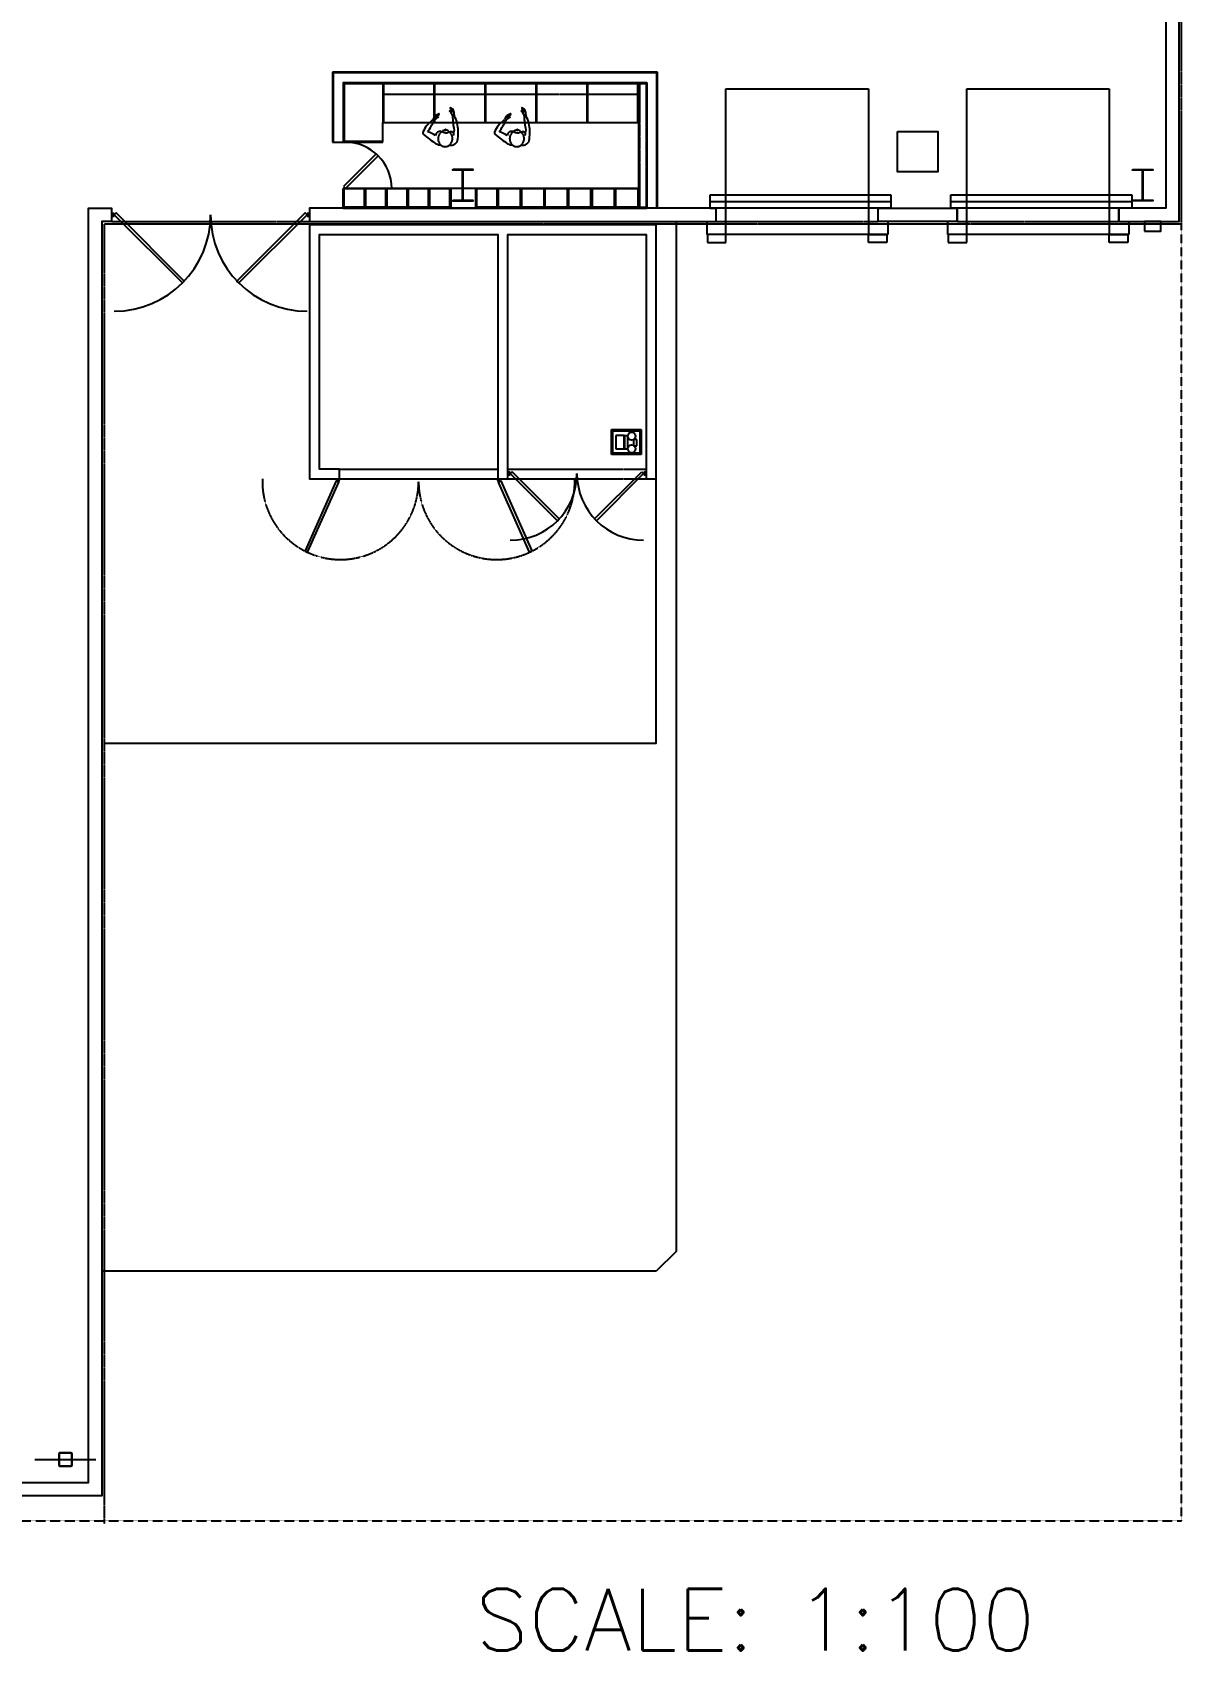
# Model space of a CAD drawing. Header units: millimetres. Extents: x -155 to 94595, y -3153 to 63413.
# Drawn here: x 77174 to 94585, y -1847 to 22660 of the extents above; entities that cross this region are included whole.
import ezdxf

# ---------------------------------------------------------------- set-up
doc = ezdxf.new("R2010")
doc.units = ezdxf.units.MM
for name, pattern in [('REFERENCIA CAMPECHE$0$63-BASE1-6$0$HIDDEN', [0.375, 0.25, -0.125]), ('REFERENCIA CAMPECHE$0$63-BASE1-6$0$HIDDEN2', [0.1875, 0.125, -0.0625]), ('REFERENCIA CAMPECHE$0$SO-BASE1$0$HIDDEN2', [0.1875, 0.125, -0.0625]), ('REFERENCIA CAMPECHE$0$TE-BASE1$0$HIDDEN', [0.375, 0.25, -0.125]), ('TRATTEGGIATA2', [0.375, 0.25, -0.125])]:
    doc.linetypes.add(name, pattern=pattern)
for name, color, linetype in [('4', 251, 'Continuous'), ('5', 1, 'TRATTEGGIATA2'), ('7', 252, 'Continuous'), ('door', 252, 'Continuous'), ('int', 185, 'Continuous'), ('section', 2, 'Continuous'), ('wall', 5, 'Continuous')]:
    doc.layers.add(name, color=color, linetype=linetype)
doc.styles.add('175', font='ROMANS.SHX', dxfattribs={"height": 0.12})

msp = doc.modelspace()

# ---------------------------------------------------------------- hatches: boundary and pattern name
at = {"layer": 'door'}
for points in [[(81824.86, 15876.989, 1), (81784.86, 15876.989, 1)], [(84264.86, 15876.989, 1), (84224.86, 15876.989, 1)]]:
    msp.add_hatch(color=256, dxfattribs=at).paths.add_polyline_path(points)

# ---------------------------------------------------------------- linework, layer by layer
at = {"layer": '4'}
msp.add_line((86624.86, 3896.989), (78224.86, 3896.989), dxfattribs=at)
at = {"layer": '4', "linetype": 'ByBlock'}
msp.add_line((77213.201, 1046.989), (78136.518, 1046.989), dxfattribs=at)
at = {"layer": '4'}
for points in [[(90279.86, 21156.989), (90889.86, 21156.989), (90889.86, 20546.989), (90279.86, 20546.989)], [(94019.86, 19646.989), (94269.86, 19646.989), (94269.86, 19796.989), (94019.86, 19796.989)]]:
    msp.add_lwpolyline(points, close=True, dxfattribs=at)
for points in [[(86924.86, 19796.989), (86924.86, 4196.989), (86624.86, 3896.989)], [(78274.86, 11896.989), (86624.86, 11896.989), (86624.86, 15896.989)]]:
    msp.add_lwpolyline(points, dxfattribs=at)
at = {"layer": '5', "linetype": 'REFERENCIA CAMPECHE$0$SO-BASE1$0$HIDDEN2'}
for p, q in [((94584.86, 19756.989), (94584.86, 62877.489)), ((94584.86, 19756.989), (78264.86, 19756.989)), ((78264.86, 72.964), (78264.86, 19756.989))]:
    msp.add_line(p, q, dxfattribs=at)
at = {"layer": '5', "linetype": 'REFERENCIA CAMPECHE$0$63-BASE1-6$0$HIDDEN2'}
msp.add_line((86347.67, 21716.989), (82499.67, 21716.989), dxfattribs=at)
at = {"layer": '5', "linetype": 'REFERENCIA CAMPECHE$0$63-BASE1-6$0$HIDDEN'}
for points in [[(86347.67, 21296.989), (86347.67, 21880.989), (81899.67, 21880.989), (81899.67, 21012.989), (82483.67, 21012.989)], [(83495.336, 20296.989), (83495.336, 20012.989), (81899.67, 20012.989), (81899.67, 20296.989)], [(86347.67, 20296.989), (86347.67, 20012.989), (83907.336, 20012.989), (83907.336, 20296.989)]]:
    msp.add_lwpolyline(points, dxfattribs=at)
at = {"layer": '5', "linetype": 'REFERENCIA CAMPECHE$0$63-BASE1-6$0$HIDDEN2'}
for points in [[(82483.67, 21880.989), (82483.67, 21296.989), (82499.67, 21296.989), (82499.67, 21880.989)], [(83272.47, 21296.989), (83272.47, 21880.989), (83256.47, 21880.989), (83256.47, 21296.989)], [(84045.27, 21296.989), (84045.27, 21880.989), (84029.27, 21880.989), (84029.27, 21296.989)], [(84818.07, 21296.989), (84818.07, 21880.989), (84802.07, 21880.989), (84802.07, 21296.989)], [(85590.87, 21296.989), (85590.87, 21880.989), (85574.87, 21880.989), (85574.87, 21296.989)], [(86376.67, 21883.989), (86470.67, 21883.989), (86470.67, 20009.989), (86376.67, 20009.989), (86376.67, 21883.989)]]:
    msp.add_lwpolyline(points, close=True, dxfattribs=at)
at = {"layer": '5', "linetype": 'REFERENCIA CAMPECHE$0$63-BASE1-6$0$HIDDEN'}
for points in [[(82222.003, 20296.989), (82222.003, 20012.989), (82206.003, 20012.989), (82206.003, 20296.989)], [(82544.336, 20296.989), (82544.336, 20012.989), (82528.336, 20012.989), (82528.336, 20296.989)], [(82866.67, 20296.989), (82866.67, 20012.989), (82850.67, 20012.989), (82850.67, 20296.989)], [(83189.003, 20296.989), (83189.003, 20012.989), (83173.003, 20012.989), (83173.003, 20296.989)], [(84229.67, 20296.989), (84229.67, 20012.989), (84213.67, 20012.989), (84213.67, 20296.989)], [(84585.336, 20296.989), (84585.336, 20012.989), (84569.336, 20012.989), (84569.336, 20296.989)], [(84941.003, 20296.989), (84925.003, 20296.989), (84925.003, 20012.989), (84941.003, 20012.989)], [(85296.67, 20296.989), (85296.67, 20012.989), (85280.67, 20012.989), (85280.67, 20296.989)], [(85652.336, 20296.989), (85652.336, 20012.989), (85636.336, 20012.989), (85636.336, 20296.989)], [(86008.003, 20296.989), (86008.003, 20012.989), (85992.003, 20012.989), (85992.003, 20296.989)]]:
    msp.add_lwpolyline(points, close=True, dxfattribs=at)
at = {"layer": '5', "linetype": 'REFERENCIA CAMPECHE$0$SO-BASE1$0$HIDDEN2', "ltscale": 3}
msp.add_lwpolyline([(37244.86, 116.489), (94584.86, 116.489), (94584.86, 19756.989)], dxfattribs=at)
at = {"layer": '5', "linetype": 'REFERENCIA CAMPECHE$0$63-BASE1-6$0$HIDDEN2'}
for points in [[(78374.86, 19796.989), (81374.86, 19796.989)], [(81824.86, 16046.989), (84224.86, 16046.989)], [(84374.86, 16046.989), (86474.86, 16046.989)], [(81824.86, 15896.989), (84224.86, 15896.989)], [(84374.86, 15896.989), (86474.86, 15896.989)]]:
    msp.add_lwpolyline(points, dxfattribs=at)
at = {"layer": 'door'}
for points in [[(78414.86, 19896.989), (79447.236, 18864.613), (79475.52, 18892.898), (78443.144, 19925.274)], [(81334.86, 19896.989), (80302.484, 18864.613), (80274.199, 18892.898), (81306.575, 19925.274)], [(81778.469, 15866.814), (81308.227, 14806.402), (81344.793, 14790.187), (81815.035, 15850.599)], [(84271.25, 15866.814), (84741.492, 14806.402), (84704.926, 14790.187), (84234.684, 15850.599)]]:
    msp.add_lwpolyline(points, close=True, dxfattribs=at)
for centre in [(81804.86, 15876.989), (84244.86, 15876.989)]:
    msp.add_circle(centre, 20, dxfattribs=at)
for centre, start, end in [((78414.86, 19896.989), 270, 0), ((81334.86, 19896.989), 180, 270)]:
    msp.add_arc(centre, 1460, start, end, dxfattribs=at)
at = {"layer": 'door', "linetype": 'REFERENCIA CAMPECHE$0$TE-BASE1$0$HIDDEN'}
for centre, start, end in [((81841.544, 15859.489), 178.147443, 0), ((84208.176, 15859.489), 180, 1.852553)]:
    msp.add_arc(centre, 1183.316, start, end, dxfattribs=at)
at = {"layer": 'door'}
for points in [[(78374.86, 19859.489), (78414.86, 19859.489), (78374.86, 19934.489), (78414.86, 19934.489)], [(81374.86, 19859.489), (81334.86, 19859.489), (81374.86, 19934.489), (81334.86, 19934.489)]]:
    msp.add_solid(points, dxfattribs=at)
at = {"layer": 'int'}
for p, q in [((86646.37, 22059.689), (81720.97, 22059.689)), ((81720.97, 22059.689), (81720.97, 20996.989)), ((86646.37, 19996.989), (86646.37, 22059.689)), ((86633.67, 22046.989), (81733.67, 22046.989)), ((81733.67, 22046.989), (81733.67, 20996.989)), ((86483.67, 21896.989), (81883.67, 21896.989)), ((81883.67, 21896.989), (81883.67, 20996.989)), ((86363.67, 21896.989), (81883.67, 21896.989)), ((81883.67, 21896.989), (81883.67, 20996.989)), ((86363.67, 21896.989), (86483.67, 21896.989)), ((86483.67, 19996.989), (86483.67, 21896.989)), ((86483.67, 21896.989), (86483.67, 19996.989)), ((86633.67, 19996.989), (86633.67, 22046.989)), ((87680.752, 19597.281), (87680.752, 21807.081)), ((87680.752, 21807.081), (89839.752, 21807.081)), ((89839.752, 21807.081), (89839.752, 19597.281)), ((91329.152, 19597.281), (91329.152, 21807.081)), ((91329.152, 21807.081), (93488.152, 21807.081)), ((93488.152, 21807.081), (93488.152, 19597.281)), ((83304.278, 21374.606), (83303.764, 21374.283)), ((83304.936, 21374.998), (83304.278, 21374.606)), ((83305.546, 21375.345), (83304.936, 21374.998)), ((83306.116, 21375.657), (83305.546, 21375.345)), ((83306.652, 21375.938), (83306.116, 21375.657)), ((83307.159, 21376.195), (83306.652, 21375.938)), ((83307.643, 21376.432), (83307.159, 21376.195)), ((83308.107, 21376.652), (83307.643, 21376.432)), ((83308.556, 21376.858), (83308.107, 21376.652)), ((83308.994, 21377.053), (83308.556, 21376.858)), ((83309.424, 21377.239), (83308.994, 21377.053)), ((83309.849, 21377.418), (83309.424, 21377.239)), ((83310.273, 21377.59), (83309.849, 21377.418)), ((83310.699, 21377.758), (83310.273, 21377.59)), ((83311.13, 21377.923), (83310.699, 21377.758)), ((83311.569, 21378.085), (83311.13, 21377.923)), ((83312.021, 21378.247), (83311.569, 21378.085)), ((83312.488, 21378.408), (83312.021, 21378.247)), ((83312.976, 21378.569), (83312.488, 21378.408)), ((83313.489, 21378.732), (83312.976, 21378.569)), ((83314.033, 21378.897), (83313.489, 21378.732)), ((83314.615, 21379.063), (83314.033, 21378.897)), ((83315.242, 21379.232), (83314.615, 21379.063)), ((83315.923, 21379.402), (83315.242, 21379.232)), ((83316.669, 21379.573), (83315.923, 21379.402)), ((83317.492, 21379.741), (83316.669, 21379.573)), ((83318.403, 21379.901), (83317.492, 21379.741)), ((83319.416, 21380.046), (83318.403, 21379.901)), ((83320.542, 21380.161), (83319.416, 21380.046)), ((83321.783, 21380.225), (83320.542, 21380.161)), ((83323.127, 21380.204), (83321.783, 21380.225)), ((83324.532, 21380.051), (83323.127, 21380.204)), ((83325.912, 21379.71), (83324.532, 21380.051)), ((83327.129, 21379.127), (83325.912, 21379.71)), ((83328.021, 21378.278), (83327.129, 21379.127)), ((83327.881, 21374.47), (83327.92, 21374.7)), ((83327.92, 21374.7), (83328.397, 21375.963)), ((83328.456, 21377.193), (83328.021, 21378.278)), ((83328.397, 21375.963), (83328.456, 21377.193)), ((84389.452, 21374.606), (84388.938, 21374.283)), ((84390.11, 21374.998), (84389.452, 21374.606)), ((84390.72, 21375.345), (84390.11, 21374.998)), ((84391.29, 21375.657), (84390.72, 21375.345)), ((84391.826, 21375.938), (84391.29, 21375.657)), ((84392.333, 21376.195), (84391.826, 21375.938)), ((84392.817, 21376.432), (84392.333, 21376.195)), ((84393.281, 21376.652), (84392.817, 21376.432)), ((84393.73, 21376.858), (84393.281, 21376.652)), ((84394.168, 21377.053), (84393.73, 21376.858)), ((84394.598, 21377.239), (84394.168, 21377.053)), ((84395.023, 21377.418), (84394.598, 21377.239)), ((84395.447, 21377.59), (84395.023, 21377.418)), ((84395.873, 21377.758), (84395.447, 21377.59)), ((84396.304, 21377.923), (84395.873, 21377.758)), ((84396.743, 21378.085), (84396.304, 21377.923)), ((84397.195, 21378.247), (84396.743, 21378.085)), ((84397.662, 21378.408), (84397.195, 21378.247)), ((84398.15, 21378.569), (84397.662, 21378.408)), ((84398.663, 21378.732), (84398.15, 21378.569)), ((84399.207, 21378.897), (84398.663, 21378.732)), ((84399.789, 21379.063), (84399.207, 21378.897)), ((84400.416, 21379.232), (84399.789, 21379.063)), ((84401.097, 21379.402), (84400.416, 21379.232)), ((84401.843, 21379.573), (84401.097, 21379.402)), ((84402.666, 21379.741), (84401.843, 21379.573)), ((84403.577, 21379.901), (84402.666, 21379.741)), ((84404.59, 21380.046), (84403.577, 21379.901)), ((84405.716, 21380.161), (84404.59, 21380.046)), ((84406.957, 21380.225), (84405.716, 21380.161)), ((84408.301, 21380.204), (84406.957, 21380.225)), ((84409.706, 21380.051), (84408.301, 21380.204)), ((84411.086, 21379.71), (84409.706, 21380.051)), ((84412.303, 21379.127), (84411.086, 21379.71)), ((84413.195, 21378.278), (84412.303, 21379.127)), ((84413.055, 21374.47), (84413.094, 21374.7)), ((84413.094, 21374.7), (84413.572, 21375.963)), ((84413.63, 21377.193), (84413.195, 21378.278)), ((84413.572, 21375.963), (84413.63, 21377.193)), ((82483.67, 20996.989), (82483.67, 21296.989)), ((82483.67, 21296.989), (86363.67, 21296.989)), ((82483.67, 20996.989), (82483.67, 21296.989)), ((82483.67, 21296.989), (86363.67, 21296.989)), ((83322.613, 21078.045), (83321.218, 21070.494)), ((83324.444, 21085.528), (83322.613, 21078.045)), ((83326.716, 21092.922), (83324.444, 21085.528)), ((83329.434, 21100.206), (83326.716, 21092.922)), ((83332.602, 21107.355), (83329.434, 21100.206)), ((83336.224, 21114.342), (83332.602, 21107.355)), ((83340.304, 21121.136), (83336.224, 21114.342)), ((83344.844, 21127.702), (83340.304, 21121.136)), ((83349.845, 21134.001), (83344.844, 21127.702)), ((83355.301, 21139.991), (83349.845, 21134.001)), ((83361.206, 21145.627), (83355.301, 21139.991)), ((83367.544, 21150.862), (83361.206, 21145.627)), ((83368.637, 21151.689), (83367.544, 21150.862)), ((83427.909, 21177.069), (83427.878, 21176.884)), ((83428.044, 21177.835), (83427.909, 21177.069)), ((83428.208, 21178.673), (83428.044, 21177.835)), ((83428.411, 21179.595), (83428.208, 21178.673)), ((83428.665, 21180.612), (83428.411, 21179.595)), ((83428.984, 21181.736), (83428.665, 21180.612)), ((83429.392, 21182.97), (83428.984, 21181.736)), ((83429.913, 21184.304), (83429.392, 21182.97)), ((83430.58, 21185.698), (83429.913, 21184.304)), ((83431.42, 21187.066), (83430.58, 21185.698)), ((83432.447, 21188.26), (83431.42, 21187.066)), ((83433.637, 21189.081), (83432.447, 21188.26)), ((83434.913, 21189.345), (83433.637, 21189.081)), ((83433.879, 21163.961), (83434.568, 21180.884)), ((83436.164, 21188.978), (83434.913, 21189.345)), ((83437.283, 21188.063), (83436.164, 21188.978)), ((83438.209, 21186.789), (83437.283, 21188.063)), ((83438.935, 21185.358), (83438.209, 21186.789)), ((83439.486, 21183.914), (83438.935, 21185.358)), ((83439.897, 21182.542), (83439.486, 21183.914)), ((83440.203, 21181.279), (83439.897, 21182.542)), ((83440.43, 21180.133), (83440.203, 21181.279)), ((83440.6, 21179.098), (83440.43, 21180.133)), ((83440.727, 21178.163), (83440.6, 21179.098)), ((83440.823, 21177.314), (83440.727, 21178.163)), ((83440.895, 21176.54), (83440.823, 21177.314)), ((83440.91, 21176.353), (83440.895, 21176.54)), ((83498.931, 21145.506), (83497.905, 21146.422)), ((83504.822, 21139.774), (83498.931, 21145.506)), ((83510.248, 21133.675), (83504.822, 21139.774)), ((83515.199, 21127.261), (83510.248, 21133.675)), ((83519.67, 21120.576), (83515.199, 21127.261)), ((83523.662, 21113.663), (83519.67, 21120.576)), ((83527.176, 21106.56), (83523.662, 21113.663)), ((83530.217, 21099.301), (83527.176, 21106.56)), ((83532.792, 21091.917), (83530.217, 21099.301)), ((83534.908, 21084.436), (83532.792, 21091.917)), ((83536.571, 21076.881), (83534.908, 21084.436)), ((83537.787, 21069.275), (83536.571, 21076.881)), ((84407.787, 21078.045), (84406.392, 21070.494)), ((84409.619, 21085.528), (84407.787, 21078.045)), ((84411.891, 21092.922), (84409.619, 21085.528)), ((84414.608, 21100.206), (84411.891, 21092.922)), ((84417.776, 21107.355), (84414.608, 21100.206)), ((84421.398, 21114.342), (84417.776, 21107.355)), ((84425.478, 21121.136), (84421.398, 21114.342)), ((84430.018, 21127.702), (84425.478, 21121.136)), ((84435.019, 21134.001), (84430.018, 21127.702)), ((84440.476, 21139.991), (84435.019, 21134.001)), ((84446.38, 21145.627), (84440.476, 21139.991)), ((84452.718, 21150.862), (84446.38, 21145.627)), ((84453.811, 21151.689), (84452.718, 21150.862)), ((84513.083, 21177.069), (84513.052, 21176.884)), ((84513.218, 21177.835), (84513.083, 21177.069)), ((84513.382, 21178.673), (84513.218, 21177.835)), ((84513.585, 21179.595), (84513.382, 21178.673)), ((84513.839, 21180.612), (84513.585, 21179.595)), ((84514.159, 21181.736), (84513.839, 21180.612)), ((84514.566, 21182.97), (84514.159, 21181.736)), ((84515.087, 21184.304), (84514.566, 21182.97)), ((84515.754, 21185.698), (84515.087, 21184.304)), ((84516.594, 21187.066), (84515.754, 21185.698)), ((84517.621, 21188.26), (84516.594, 21187.066)), ((84518.811, 21189.081), (84517.621, 21188.26)), ((84520.087, 21189.345), (84518.811, 21189.081)), ((84519.053, 21163.961), (84519.742, 21180.884)), ((84521.338, 21188.978), (84520.087, 21189.345)), ((84522.457, 21188.063), (84521.338, 21188.978)), ((84523.383, 21186.789), (84522.457, 21188.063)), ((84524.11, 21185.358), (84523.383, 21186.789)), ((84524.66, 21183.914), (84524.11, 21185.358)), ((84525.071, 21182.542), (84524.66, 21183.914)), ((84525.377, 21181.279), (84525.071, 21182.542)), ((84525.604, 21180.133), (84525.377, 21181.279)), ((84525.774, 21179.098), (84525.604, 21180.133)), ((84525.901, 21178.163), (84525.774, 21179.098)), ((84525.997, 21177.314), (84525.901, 21178.163)), ((84526.069, 21176.54), (84525.997, 21177.314)), ((84526.084, 21176.353), (84526.069, 21176.54)), ((84584.105, 21145.506), (84583.079, 21146.422)), ((84589.996, 21139.774), (84584.105, 21145.506)), ((84595.422, 21133.675), (84589.996, 21139.774)), ((84600.373, 21127.261), (84595.422, 21133.675)), ((84604.844, 21120.576), (84600.373, 21127.261)), ((84608.836, 21113.663), (84604.844, 21120.576)), ((84612.35, 21106.56), (84608.836, 21113.663)), ((84615.391, 21099.301), (84612.35, 21106.56)), ((84617.966, 21091.917), (84615.391, 21099.301)), ((84620.082, 21084.436), (84617.966, 21091.917)), ((84621.745, 21076.881), (84620.082, 21084.436)), ((84622.961, 21069.275), (84621.745, 21076.881)), ((86363.67, 21296.989), (86363.67, 20296.989)), ((86363.67, 19996.989), (86363.67, 21296.989)), ((81720.97, 20996.989), (81883.67, 20996.989)), ((81883.67, 20996.989), (82483.67, 20996.989)), ((81883.67, 20996.989), (82483.67, 20996.989)), ((83319.73, 21055.256), (83319.635, 21047.603)), ((83319.635, 21047.603), (83319.973, 21039.948)), ((83320.258, 21062.892), (83319.73, 21055.256)), ((83319.973, 21039.948), (83320.749, 21032.309)), ((83321.218, 21070.494), (83320.258, 21062.892)), ((83320.749, 21032.309), (83321.966, 21024.702)), ((83321.966, 21024.702), (83323.629, 21017.147)), ((83323.629, 21017.147), (83325.744, 21009.666)), ((83325.744, 21009.666), (83328.32, 21002.283)), ((83328.32, 21002.283), (83331.361, 20995.024)), ((83331.361, 20995.024), (83334.875, 20987.921)), ((83334.875, 20987.921), (83338.866, 20981.008)), ((83338.866, 20981.008), (83343.338, 20974.322)), ((83343.338, 20974.322), (83348.289, 20967.908)), ((83348.289, 20967.908), (83353.715, 20961.81)), ((83353.715, 20961.81), (83359.607, 20956.077)), ((83359.607, 20956.077), (83365.948, 20950.761)), ((83365.948, 20950.761), (83372.716, 20945.914)), ((83372.716, 20945.914), (83379.882, 20941.587)), ((83379.882, 20941.587), (83387.406, 20937.832)), ((83387.406, 20937.832), (83395.243, 20934.693)), ((83395.243, 20934.693), (83403.34, 20932.213)), ((83403.34, 20932.213), (83411.635, 20930.423)), ((83411.635, 20930.423), (83420.064, 20929.349)), ((83420.064, 20929.349), (83428.558, 20929.002)), ((83428.558, 20929.002), (83437.046, 20929.387)), ((83437.046, 20929.387), (83445.46, 20930.496)), ((83445.46, 20930.496), (83453.731, 20932.309)), ((83453.731, 20932.309), (83461.798, 20934.8)), ((83461.798, 20934.8), (83469.602, 20937.93)), ((83469.602, 20937.93), (83477.096, 20941.659)), ((83477.096, 20941.659), (83484.237, 20945.94)), ((83484.237, 20945.94), (83490.99, 20950.722)), ((83490.99, 20950.722), (83497.328, 20955.956)), ((83497.328, 20955.956), (83503.233, 20961.593)), ((83503.233, 20961.593), (83508.689, 20967.583)), ((83508.689, 20967.583), (83513.69, 20973.882)), ((83513.69, 20973.882), (83518.231, 20980.447)), ((83518.231, 20980.447), (83522.311, 20987.241)), ((83522.311, 20987.241), (83525.933, 20994.228)), ((83525.933, 20994.228), (83529.101, 21001.377)), ((83529.101, 21001.377), (83531.819, 21008.661)), ((83531.819, 21008.661), (83534.091, 21016.056)), ((83534.091, 21016.056), (83535.922, 21023.538)), ((83535.922, 21023.538), (83537.317, 21031.089)), ((83537.317, 21031.089), (83538.278, 21038.691)), ((83538.562, 21061.635), (83537.787, 21069.275)), ((83538.278, 21038.691), (83538.806, 21046.327)), ((83538.901, 21053.98), (83538.562, 21061.635)), ((83538.806, 21046.327), (83538.901, 21053.98)), ((84404.904, 21055.256), (84404.809, 21047.603)), ((84404.809, 21047.603), (84405.148, 21039.948)), ((84405.432, 21062.892), (84404.904, 21055.256)), ((84405.148, 21039.948), (84405.923, 21032.309)), ((84406.392, 21070.494), (84405.432, 21062.892)), ((84405.923, 21032.309), (84407.14, 21024.702)), ((84407.14, 21024.702), (84408.803, 21017.147)), ((84408.803, 21017.147), (84410.918, 21009.666)), ((84410.918, 21009.666), (84413.494, 21002.283)), ((84413.494, 21002.283), (84416.535, 20995.024)), ((84416.535, 20995.024), (84420.049, 20987.921)), ((84420.049, 20987.921), (84424.041, 20981.008)), ((84424.041, 20981.008), (84428.512, 20974.322)), ((84428.512, 20974.322), (84433.463, 20967.908)), ((84433.463, 20967.908), (84438.889, 20961.81)), ((84438.889, 20961.81), (84444.781, 20956.077)), ((84444.781, 20956.077), (84451.122, 20950.761)), ((84451.122, 20950.761), (84457.89, 20945.914)), ((84457.89, 20945.914), (84465.056, 20941.587)), ((84465.056, 20941.587), (84472.58, 20937.832)), ((84472.58, 20937.832), (84480.417, 20934.693)), ((84480.417, 20934.693), (84488.514, 20932.213)), ((84488.514, 20932.213), (84496.809, 20930.423)), ((84496.809, 20930.423), (84505.238, 20929.349)), ((84505.238, 20929.349), (84513.732, 20929.002)), ((84513.732, 20929.002), (84522.22, 20929.387)), ((84522.22, 20929.387), (84530.634, 20930.496)), ((84530.634, 20930.496), (84538.905, 20932.309)), ((84538.905, 20932.309), (84546.972, 20934.8)), ((84546.972, 20934.8), (84554.776, 20937.93)), ((84554.776, 20937.93), (84562.27, 20941.659)), ((84562.27, 20941.659), (84569.411, 20945.94)), ((84569.411, 20945.94), (84576.164, 20950.722)), ((84576.164, 20950.722), (84582.503, 20955.956)), ((84582.503, 20955.956), (84588.407, 20961.593)), ((84588.407, 20961.593), (84593.863, 20967.583)), ((84593.863, 20967.583), (84598.864, 20973.882)), ((84598.864, 20973.882), (84603.405, 20980.447)), ((84603.405, 20980.447), (84607.485, 20987.241)), ((84607.485, 20987.241), (84611.107, 20994.228)), ((84611.107, 20994.228), (84614.275, 21001.377)), ((84614.275, 21001.377), (84616.993, 21008.661)), ((84616.993, 21008.661), (84619.265, 21016.056)), ((84619.265, 21016.056), (84621.096, 21023.538)), ((84621.096, 21023.538), (84622.491, 21031.089)), ((84622.491, 21031.089), (84623.452, 21038.691)), ((84623.737, 21061.635), (84622.961, 21069.275)), ((84623.452, 21038.691), (84623.98, 21046.327)), ((84624.075, 21053.98), (84623.737, 21061.635)), ((84623.98, 21046.327), (84624.075, 21053.98)), ((82384.502, 20820.248), (81889.528, 20325.274)), ((81917.812, 20296.989), (82412.787, 20791.964)), ((82412.787, 20791.964), (82384.502, 20820.248)), ((86363.67, 20296.989), (81883.67, 20296.989)), ((81883.67, 20296.989), (81883.67, 19996.989)), ((81883.67, 19996.989), (81883.67, 20296.989)), ((81883.67, 20296.989), (83511.336, 20296.989)), ((81889.528, 20325.274), (81917.812, 20296.989)), ((83511.336, 20296.989), (83511.336, 19996.989)), ((83891.336, 19996.989), (83891.336, 20296.989)), ((83891.336, 20296.989), (86363.67, 20296.989)), ((86363.67, 20296.989), (86363.67, 19996.989)), ((87440.646, 20197.566), (90181.15, 20197.566)), ((87440.646, 19997.563), (87440.646, 20197.566)), ((87440.646, 20097.564, 0), (90181.15, 20097.564, 0)), ((90181.15, 20197.566), (90181.15, 19997.566)), ((91089.046, 20197.566), (93829.55, 20197.566)), ((91089.046, 19997.563), (91089.046, 20197.566)), ((91089.046, 20097.564, 0), (93829.55, 20097.564, 0)), ((93829.55, 20197.566), (93829.55, 19997.566)), ((81883.67, 19996.989), (86483.67, 19996.989)), ((83511.336, 19996.989), (81883.67, 19996.989)), ((86363.67, 19996.989), (83891.336, 19996.989)), ((86483.67, 19996.989), (86363.67, 19996.989)), ((90181.15, 19997.566), (87440.646, 19997.563)), ((87440.646, 19997.563), (87540.645, 19997.563)), ((87535.66, 19796.989), (87535.66, 19997.558)), ((89985.66, 19997.566), (90181.15, 19997.563)), ((89985.66, 19796.989), (89985.66, 19996.989)), ((93829.55, 19997.566), (91089.046, 19997.563)), ((91184.06, 19797.272), (91184.06, 19997.563)), ((93634.06, 19796.989), (93634.06, 19997.566)), ((87395.476, 19597.281), (87395.476, 19796.972)), ((90134.184, 19797.281), (90134.184, 19597.281)), ((91043.876, 19597.281), (91043.876, 19796.972)), ((93782.584, 19797.281), (93782.584, 19597.281)), ((90134.184, 19597.281), (87395.476, 19597.281)), ((87681.439, 19597.281, 0), (87401.376, 19597.281, 0)), ((87401.376, 19597.281, 0), (87401.376, 19477.281, 0)), ((87401.376, 19477.281, 0), (87681.373, 19477.281, 0)), ((89839.752, 19597.281), (87680.752, 19597.281)), ((87681.373, 19477.281, 0), (87681.379, 19597.281, 0)), ((89839.065, 19597.281, 0), (90119.128, 19597.281, 0)), ((89839.13, 19477.281, 0), (89839.124, 19597.281, 0)), ((90119.127, 19477.281, 0), (89839.13, 19477.281, 0)), ((90119.128, 19597.281, 0), (90119.127, 19477.281, 0)), ((93782.584, 19597.281), (91043.876, 19597.281)), ((91329.839, 19597.281, 0), (91049.776, 19597.281, 0)), ((91049.776, 19597.281, 0), (91049.776, 19477.281, 0)), ((91049.776, 19477.281, 0), (91329.773, 19477.281, 0)), ((93488.152, 19597.281), (91329.152, 19597.281)), ((91329.773, 19477.281, 0), (91329.779, 19597.281, 0)), ((93487.465, 19597.281, 0), (93767.528, 19597.281, 0)), ((93487.53, 19477.281, 0), (93487.524, 19597.281, 0)), ((93767.527, 19477.281, 0), (93487.53, 19477.281, 0)), ((93767.528, 19597.281, 0), (93767.527, 19477.281, 0)), ((85949.368, 16267.736), (85949.374, 16646.13)), ((85949.374, 16646.13), (86395.949, 16646.123)), ((85969.368, 16287.736), (85969.374, 16626.13)), ((85969.374, 16626.13), (86375.948, 16626.123)), ((86140.391, 16555.528), (86012.61, 16555.528)), ((86012.61, 16555.528), (86012.61, 16353.01)), ((86140.391, 16353.01), (86140.391, 16555.528)), ((86145.728, 16550.191), (86145.725, 16352.995)), ((86193.632, 16550.19), (86145.728, 16550.191)), ((86193.629, 16352.994), (86193.632, 16550.19)), ((86278.816, 16496.91), (86278.815, 16400.974)), ((86332.057, 16496.909), (86278.816, 16496.91)), ((86332.056, 16400.973), (86332.057, 16496.909)), ((86375.948, 16626.123), (86375.943, 16287.729)), ((86395.949, 16646.123), (86395.942, 16267.729)), ((86395.942, 16267.729), (85949.368, 16267.736)), ((86375.943, 16287.729), (85969.368, 16287.736)), ((86012.61, 16353.01), (86140.391, 16353.01)), ((86145.725, 16352.995), (86193.629, 16352.994)), ((86278.815, 16400.974), (86332.056, 16400.973)), ((84443.144, 16006.542), (84414.86, 15978.258)), ((84414.86, 15978.258), (85129.037, 15264.08)), ((85157.322, 15292.365), (84443.144, 16006.542)), ((85692.397, 15292.365), (86406.575, 16006.542)), ((86434.86, 15978.258), (85720.682, 15264.08)), ((86406.575, 16006.542), (86434.86, 15978.258)), ((85129.037, 15264.08), (85157.322, 15292.365)), ((85720.682, 15264.08), (85692.397, 15292.365))]:
    msp.add_line(p, q, dxfattribs=at)
at = {"layer": 'int', "linetype": 'REFERENCIA CAMPECHE$0$SO-BASE1$0$HIDDEN2'}
for p, q in [((87535.66, 19797.272), (89985.66, 19797.281)), ((91184.06, 19797.272), (93628.26, 19796.989))]:
    msp.add_line(p, q, dxfattribs=at)
at = {"layer": 'int'}
for centre in [(86252.197, 16544.853), (86252.194, 16352.993)]:
    msp.add_circle(centre, 58.629, dxfattribs=at)
for centre, radius, start, end in [((83529.706, 20954.666), 480.523, 128.389153, 156.211833), ((82096.027, 21879.665), 1290.561, 325.8803129, 334.5083783), ((83211.751, 21355.988), 31.488, 308.382325, 335.7192678), ((83380.05, 21280.061), 153.145, 107.580073, 155.717583), ((83290.484, 21313.286), 31.498, 118.858033, 159.660793), ((83093.412, 21637.53), 347.968, 301.5110625, 307.3222946), ((83290.861, 21370.72), 3.069, 142.9656857, 303.3087636), ((83449.906, 21250.719), 202.306, 123.9276101, 142.965143), ((83335.691, 21302.491), 78.57, 113.975793, 123.307373), ((83370.433, 21274.221), 108.906, 112.999455, 127.3351146), ((83335.026, 21422.161), 4.083, 298.7507403, 107.5568483), ((83499.043, 21472.478), 3.117, 51.9339705, 231.8350122), ((83418.172, 21394.74), 109.09, 29.327523, 43.641423), ((83461.414, 21407.041), 78.57, 36.197123, 59.776523), ((83509.875, 21516.789), 4.529, 86.4547084, 214.4479364), ((83397.089, 21434.867), 134.871, 8.932423, 36.044323), ((83463.942, 21430.27), 102.097, 350.541523, 63.086723), ((83816.3, 21618.325), 347.525, 209.3151496, 215.1327493), ((83527.298, 21455.262), 3.075, 216.2897126, 10.2419479), ((83507.22, 21399.042), 31.473, 356.9742907, 37.8037291), ((84829.181, 21445.647), 1291.434, 182.141873, 191.824943), ((83595.711, 21408.316), 31.489, 170.5382275, 208.4295276), ((83145.415, 21164.617), 480.523, 0.434823, 28.421623), ((84614.88, 20954.666), 480.523, 128.389153, 156.211833), ((83181.201, 21879.665), 1290.561, 325.8803129, 334.5083783), ((84296.925, 21355.988), 31.488, 308.382325, 335.7192678), ((84465.224, 21280.061), 153.145, 107.580073, 155.717583), ((84375.658, 21313.286), 31.498, 118.858033, 159.660793), ((84178.586, 21637.53), 347.968, 301.5110625, 307.3222946), ((84376.035, 21370.72), 3.069, 142.9656857, 303.3087636), ((84535.08, 21250.719), 202.306, 123.9276101, 142.965143), ((84420.865, 21302.491), 78.57, 113.975793, 123.307373), ((84455.607, 21274.221), 108.906, 112.999455, 127.3351146), ((84420.2, 21422.161), 4.083, 298.7507403, 107.5568483), ((84584.217, 21472.478), 3.117, 51.9339705, 231.8350122), ((84503.346, 21394.74), 109.09, 29.327523, 43.641423), ((84546.588, 21407.041), 78.57, 36.197123, 59.776523), ((84595.049, 21516.789), 4.529, 86.4547084, 214.4479364), ((84482.263, 21434.867), 134.871, 8.932423, 36.044323), ((84549.116, 21430.27), 102.097, 350.541523, 63.086723), ((84901.474, 21618.325), 347.525, 209.3151496, 215.1327493), ((84612.472, 21455.262), 3.075, 216.2897126, 10.2419479), ((84592.394, 21399.042), 31.473, 356.9742907, 37.8037291), ((85914.355, 21445.647), 1291.434, 182.141873, 191.824943), ((84680.885, 21408.316), 31.489, 170.5382275, 208.4295276), ((84230.589, 21164.617), 480.523, 0.434823, 28.421623), ((83113.658, 21137.058), 26.268, 154.2053876, 229.848483), ((84441.922, 22713.833), 2087.943, 229.888923, 236.469923), ((82768.705, 20195.35), 1038.745, 60.278423, 67.605923), ((83359.617, 21081.807), 81.861, 87.666923, 167.3775542), ((83379.825, 21136.927), 18.522, 57.4867303, 127.1581409), ((83434.439, 21114.134), 68.504, 94.341757, 136.103743), ((83436.374, 21225.208), 86.318, 237.330223, 298.003623), ((83429.267, 21114.345), 68.504, 39.230123, 80.992123), ((83485.555, 21132.629), 18.514, 48.1628591, 117.8628702), ((83501.211, 21076.038), 81.862, 47.800523, 87.666923), ((84578.605, 20953.177), 1038.744, 167.3304165, 172.170953), ((81537.758, 21194.439), 2088.33, 355.9041795, 359.2818419), ((84198.832, 21137.058), 26.268, 154.2053876, 229.848483), ((85527.096, 22713.833), 2087.943, 229.888923, 236.469923), ((83853.879, 20195.35), 1038.745, 60.278423, 67.605923), ((84444.791, 21081.807), 81.861, 87.666923, 167.3775542), ((84464.999, 21136.927), 18.522, 57.4867303, 127.1581409), ((84519.613, 21114.134), 68.504, 94.341757, 136.103743), ((84521.548, 21225.208), 86.318, 237.330223, 298.003623), ((84514.441, 21114.345), 68.504, 39.230123, 80.992123), ((84570.729, 21132.629), 18.514, 48.1628591, 117.8628702), ((84586.385, 21076.038), 81.862, 47.800523, 87.666923), ((85663.779, 20953.177), 1038.744, 167.3304165, 172.170953), ((82622.932, 21194.439), 2088.33, 355.9041795, 359.2818419), ((81917.812, 20296.989), 700, 0, 90), ((83345.108, 21058.617), 102.309, 236.4703225, 277.5042437), ((83518.712, 21052.589), 102.304, 256.0791462, 355.9034368), ((84430.282, 21058.617), 102.309, 236.4703225, 277.5042437), ((84603.886, 21052.589), 102.304, 256.0791462, 355.9034368), ((84414.86, 15978.258), 1010, 270, 0), ((86434.86, 15978.258), 1010, 180, 270)]:
    msp.add_arc(centre, radius, start, end, dxfattribs=at)
at = {"layer": 'section'}
msp.add_line((86363.67, 21296.989), (86363.67, 21896.989), dxfattribs=at)
msp.add_lwpolyline([(86483.67, 19996.989), (86483.67, 21896.989), (81883.67, 21896.989), (81883.67, 20996.989)], dxfattribs=at)
for points in [[(84374.86, 15940.758), (84414.86, 15940.758), (84374.86, 16015.758), (84414.86, 16015.758)], [(86474.86, 15940.758), (86434.86, 15940.758), (86474.86, 16015.758), (86434.86, 16015.758)]]:
    msp.add_solid(points, dxfattribs=at)
at = {"layer": 'wall'}
for points in [[(47717.266, 62496.989), (47717.266, 62296.989), (94344.86, 62296.989), (94344.86, 19996.989), (93634.06, 19997.566), (93634.06, 19796.989), (94544.86, 19796.989), (94544.86, 62496.989)], [(83542.36, 20588.489), (83847.36, 20588.489), (83847.36, 20575.489), (83542.36, 20575.489)], [(83691.86, 20118.489), (83691.86, 20575.489), (83697.86, 20575.489), (83697.86, 20118.489)], [(93842.36, 20585.489), (94147.36, 20585.489), (94147.36, 20575.489), (93842.36, 20575.489)], [(93991.86, 20118.489), (93991.86, 20575.489), (93997.86, 20575.489), (93997.86, 20118.489)], [(83542.36, 20118.489), (83847.36, 20118.489), (83847.36, 20105.489), (83542.36, 20105.489)], [(93842.36, 20118.489), (94147.36, 20118.489), (94147.36, 20108.489), (93842.36, 20108.489)], [(87535.66, 19996.989), (81374.86, 19996.989), (81374.86, 19796.989), (87535.66, 19796.963)], [(89985.66, 19996.989), (91184.06, 19996.989), (91184.06, 19796.989), (89985.66, 19796.989)], [(84374.86, 15896.989), (84374.86, 19596.989), (86474.86, 19596.989), (86474.86, 15896.989), (86624.86, 15896.989), (86624.86, 19746.989), (81374.86, 19746.989), (81374.86, 15896.989), (81824.86, 15896.989), (81824.86, 16046.989), (81524.86, 16046.989), (81524.86, 19596.989), (84224.86, 19596.989), (84224.86, 15896.989)]]:
    msp.add_lwpolyline(points, close=True, dxfattribs=at)
msp.add_lwpolyline([(47470.85, 496.989), (47470.85, 696.989), (78024.86, 696.989), (78024.86, 19996.989), (78374.86, 19996.989), (78374.86, 19796.989), (78224.86, 19796.989), (78224.86, 496.989), (47470.85, 496.989)], dxfattribs=at)
for points in [[(77591.677, 1148.489, 0.414213562), (77573.36, 1130.172), (77573.36, 963.807, 0.414213562), (77591.677, 945.489), (77758.042, 945.489, 0.414213562), (77776.36, 963.807), (77776.36, 1130.172, 0.414213562), (77758.042, 1148.489)], [(77591.677, 1143.489, 0.414213562), (77578.36, 1130.172), (77578.36, 963.807, 0.414213562), (77591.677, 950.489), (77758.042, 950.489, 0.414213562), (77771.36, 963.807), (77771.36, 1130.172, 0.414213562), (77758.042, 1143.489)]]:
    msp.add_lwpolyline(points, format="xyb", close=True, dxfattribs=at)

# ---------------------------------------------------------------- texts
at = {"layer": '7', "style": '175'}
msp.add_text('SCALE: 1:100', height=937.5, dxfattribs=at).set_placement((83887.304, -1847.256))

doc.saveas('drawing.dxf')
